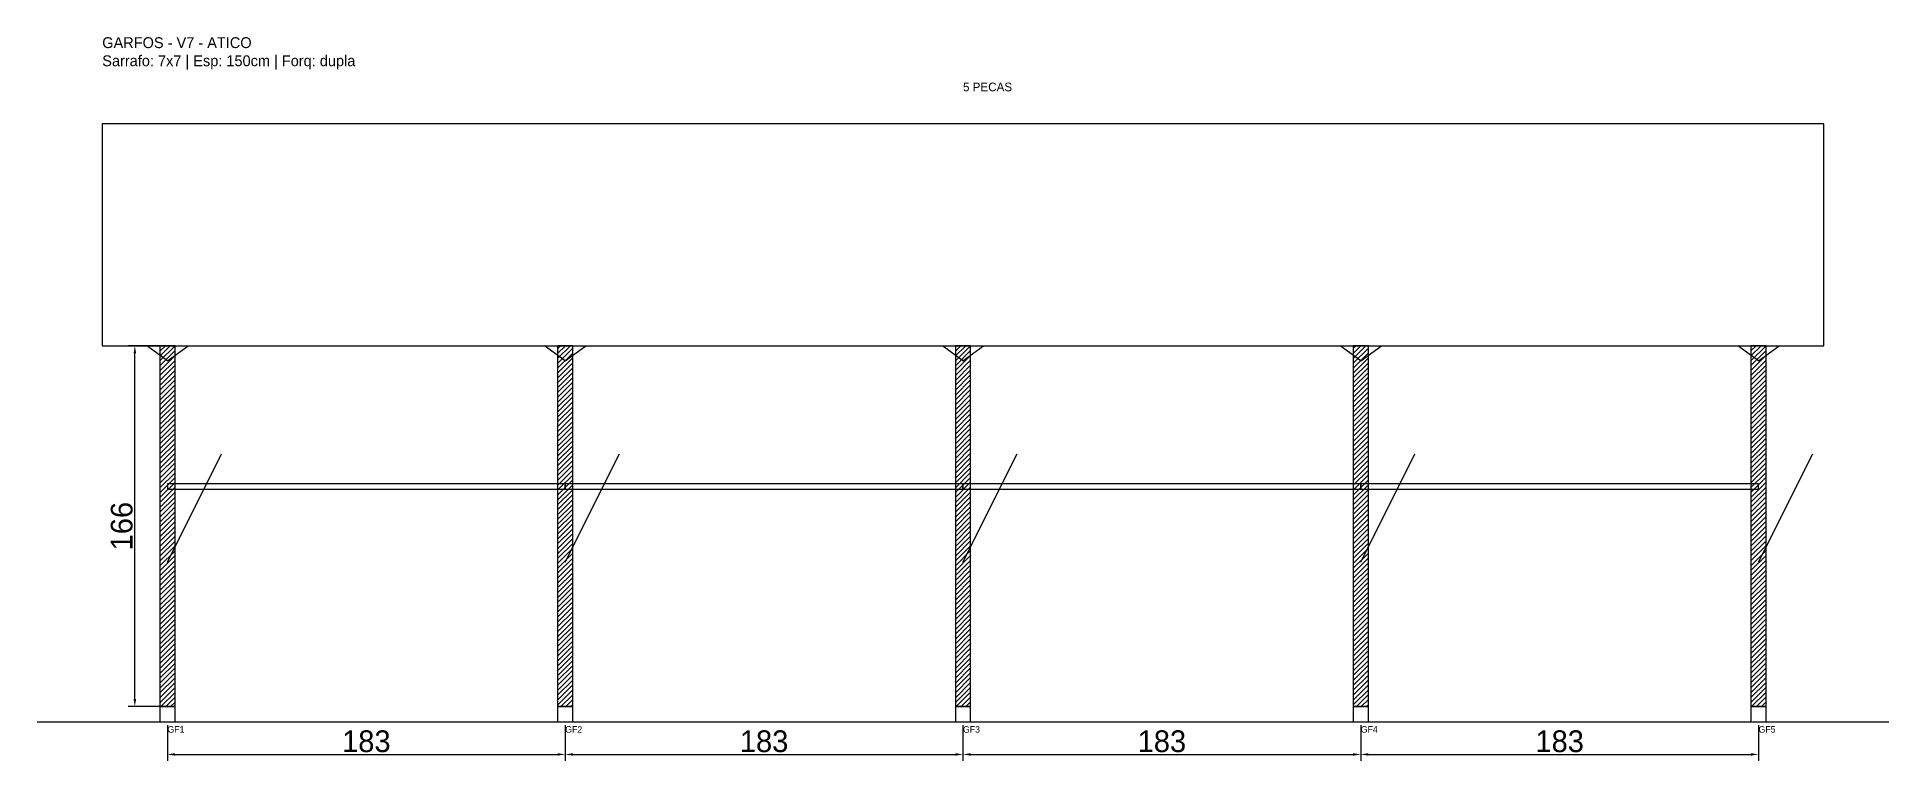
# Model space of a CAD drawing. Header units: metres. Extents: x -30 to 822, y -25 to 308.
import ezdxf

# ---------------------------------------------------------------- set-up
doc = ezdxf.new("R2010")
doc.units = ezdxf.units.M
for name, color, linetype in [('BARRA_ANCORAGEM', 1, 'Continuous'), ('COTA', 241, 'Continuous'), ('GARFOS OK', 3, 'Continuous'), ('NOME DA VIGA', 6, 'Continuous'), ('SARR_7x7', 40, 'Continuous'), ('TIRAS REESCORAMENTO', 252, 'Continuous'), ('VIGAS', 3, 'Continuous')]:
    doc.layers.add(name, color=color, linetype=linetype)
doc.dimstyles.new('EZ DXF', dxfattribs={"dimtxt": 10, "dimasz": 3.5, "dimexe": 3, "dimexo": 1.5, "dimgap": 1, "dimtad": 1, "dimdec": 1, "dimdsep": 46, "dimcen": 2.5, "dimazin": 3, "dimtfac": 1, "dimtmove": 0, "dimatfit": 3})

msp = doc.modelspace()

# ---------------------------------------------------------------- hatches: boundary and pattern name
at = {"layer": 'COTA'}
h = msp.add_hatch(dxfattribs=at)
h.set_pattern_fill('ANSI31', scale=0.5)
h.paths.add_polyline_path([(26.5, 0), (33.5, 0), (33.5, 166), (26.5, 166)])
h = msp.add_hatch(dxfattribs=at)
h.set_pattern_fill('ANSI31', scale=0.5)
h.paths.add_polyline_path([(209.5, 0), (216.5, 0), (216.5, 166), (209.5, 166)])
h = msp.add_hatch(dxfattribs=at)
h.set_pattern_fill('ANSI31', scale=0.5)
h.paths.add_polyline_path([(392.5, 0), (399.5, 0), (399.5, 166), (392.5, 166)])
h = msp.add_hatch(dxfattribs=at)
h.set_pattern_fill('ANSI31', scale=0.5)
h.paths.add_polyline_path([(575.5, 0), (582.5, 0), (582.5, 166), (575.5, 166)])
h = msp.add_hatch(dxfattribs=at)
h.set_pattern_fill('ANSI31', scale=0.5)
h.paths.add_polyline_path([(758.5, 0), (765.5, 0), (765.5, 166), (758.5, 166)])

# ---------------------------------------------------------------- linework, layer by layer
at = {"layer": 'BARRA_ANCORAGEM'}
for p, q in [((30, 66.4), (54.9, 116.2)), ((213, 66.4), (237.9, 116.2)), ((396, 66.4), (420.9, 116.2)), ((579, 66.4), (603.9, 116.2)), ((762, 66.4), (786.9, 116.2))]:
    msp.add_line(p, q, dxfattribs=at)
at = {"layer": 'GARFOS OK'}
for p, q in [((30, 159), (20.5, 166)), ((20.5, 166), (39.5, 166)), ((30, 159), (39.5, 166)), ((213, 159), (203.5, 166)), ((203.5, 166), (222.5, 166)), ((213, 159), (222.5, 166)), ((396, 159), (386.5, 166)), ((386.5, 166), (405.5, 166)), ((396, 159), (405.5, 166)), ((579, 159), (569.5, 166)), ((569.5, 166), (588.5, 166)), ((579, 159), (588.5, 166)), ((762, 159), (752.5, 166)), ((752.5, 166), (771.5, 166)), ((762, 159), (771.5, 166))]:
    msp.add_line(p, q, dxfattribs=at)
at = {"layer": 'GARFOS OK', "linetype": 'CONTINUOUS'}
msp.add_line((-30, -7), (822, -7), dxfattribs=at)
at = {"layer": 'GARFOS OK'}
for points in [[(26.5, 0), (33.5, 0), (33.5, 166), (26.5, 166), (26.5, 0)], [(209.5, 0), (216.5, 0), (216.5, 166), (209.5, 166), (209.5, 0)], [(392.5, 0), (399.5, 0), (399.5, 166), (392.5, 166), (392.5, 0)], [(575.5, 0), (582.5, 0), (582.5, 166), (575.5, 166), (575.5, 0)], [(758.5, 0), (765.5, 0), (765.5, 166), (758.5, 166), (758.5, 0)]]:
    msp.add_lwpolyline(points, dxfattribs=at)
at = {"layer": 'SARR_7x7'}
for points in [[(26.5, -7), (33.5, -7), (33.5, 0), (26.5, 0), (26.5, -7)], [(209.5, -7), (216.5, -7), (216.5, 0), (209.5, 0), (209.5, -7)], [(392.5, -7), (399.5, -7), (399.5, 0), (392.5, 0), (392.5, -7)], [(575.5, -7), (582.5, -7), (582.5, 0), (575.5, 0), (575.5, -7)], [(758.5, -7), (765.5, -7), (765.5, 0), (758.5, 0), (758.5, -7)]]:
    msp.add_lwpolyline(points, dxfattribs=at)
at = {"layer": 'TIRAS REESCORAMENTO'}
for points in [[(30, 100), (213, 100), (213, 102.5), (30, 102.5), (30, 100)], [(213, 100), (396, 100), (396, 102.5), (213, 102.5), (213, 100)], [(396, 100), (579, 100), (579, 102.5), (396, 102.5), (396, 100)], [(579, 100), (762, 100), (762, 102.5), (579, 102.5), (579, 100)]]:
    msp.add_lwpolyline(points, dxfattribs=at)
at = {"layer": 'VIGAS'}
msp.add_lwpolyline([(0, 166), (792, 166), (792, 268), (0, 268), (0, 166)], dxfattribs=at)

# ---------------------------------------------------------------- texts
at = {"layer": 'NOME DA VIGA'}
for s, height, p in [('5 PECAS', 4, (396, 283)), ('GF1', 3, (30, -12)), ('GF2', 3, (213, -12)), ('GF3', 3, (396, -12)), ('GF4', 3, (579, -12)), ('GF5', 3, (762, -12))]:
    msp.add_text(s, height=height, dxfattribs=at).set_placement(p)
at = {"layer": 'NOME DA VIGA', "insert": (0, 293), "char_height": 5, "attachment_point": 7}
msp.add_mtext('GARFOS - V7 - ATICO\\PSarrafo: 7x7 | Esp: 150cm | Forq: dupla', dxfattribs=at)

# ---------------------------------------------------------------- dimensions: what is measured, and where the dimension line sits
at = {"layer": 'COTA'}
msp.add_linear_dim(base=(15, 0), p1=(30, 0), p2=(30, 166), angle=90, dimstyle='EZ DXF', dxfattribs=at).render()
for base, p1, p2 in [((30, -22), (30, -7), (213, -7)), ((213, -22), (213, -7), (396, -7)), ((396, -22), (396, -7), (579, -7)), ((579, -22), (579, -7), (762, -7))]:
    msp.add_linear_dim(base=base, p1=p1, p2=p2, dimstyle='EZ DXF', dxfattribs=at).render()

doc.saveas('drawing.dxf')
